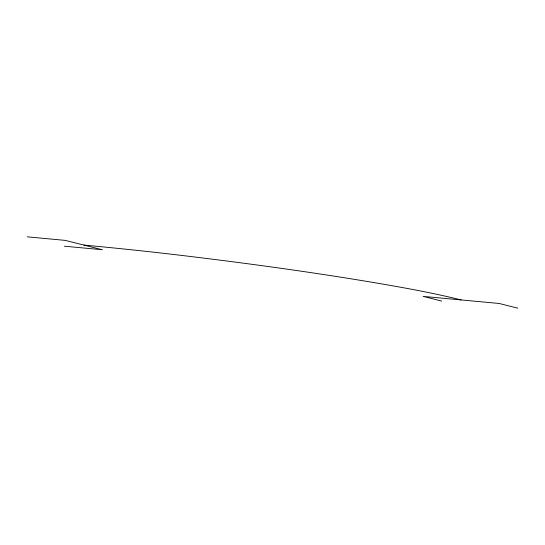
<?xml version="1.0" encoding="UTF-8"?>
<svg xmlns="http://www.w3.org/2000/svg" width="545" height="545" viewBox="0 0 545 545"><rect width="100%" height="100%" fill="white"/><g stroke="black" fill="none" stroke-linecap="round" stroke-linejoin="round"><path stroke-width="0.82" d="M27.25 236.837L65.277 240.386L102.412 249.753L64.392 246.204M517.75 308.163L499.179 303.476L423.124 296.385L441.695 301.072M83.848 245.066A356.348 31.678 5.3 0 1 184.714 255.789A538.344 47.858 5.3 0 1 398.967 286.942A356.348 31.678 5.3 0 1 461.152 299.934"/></g></svg>
